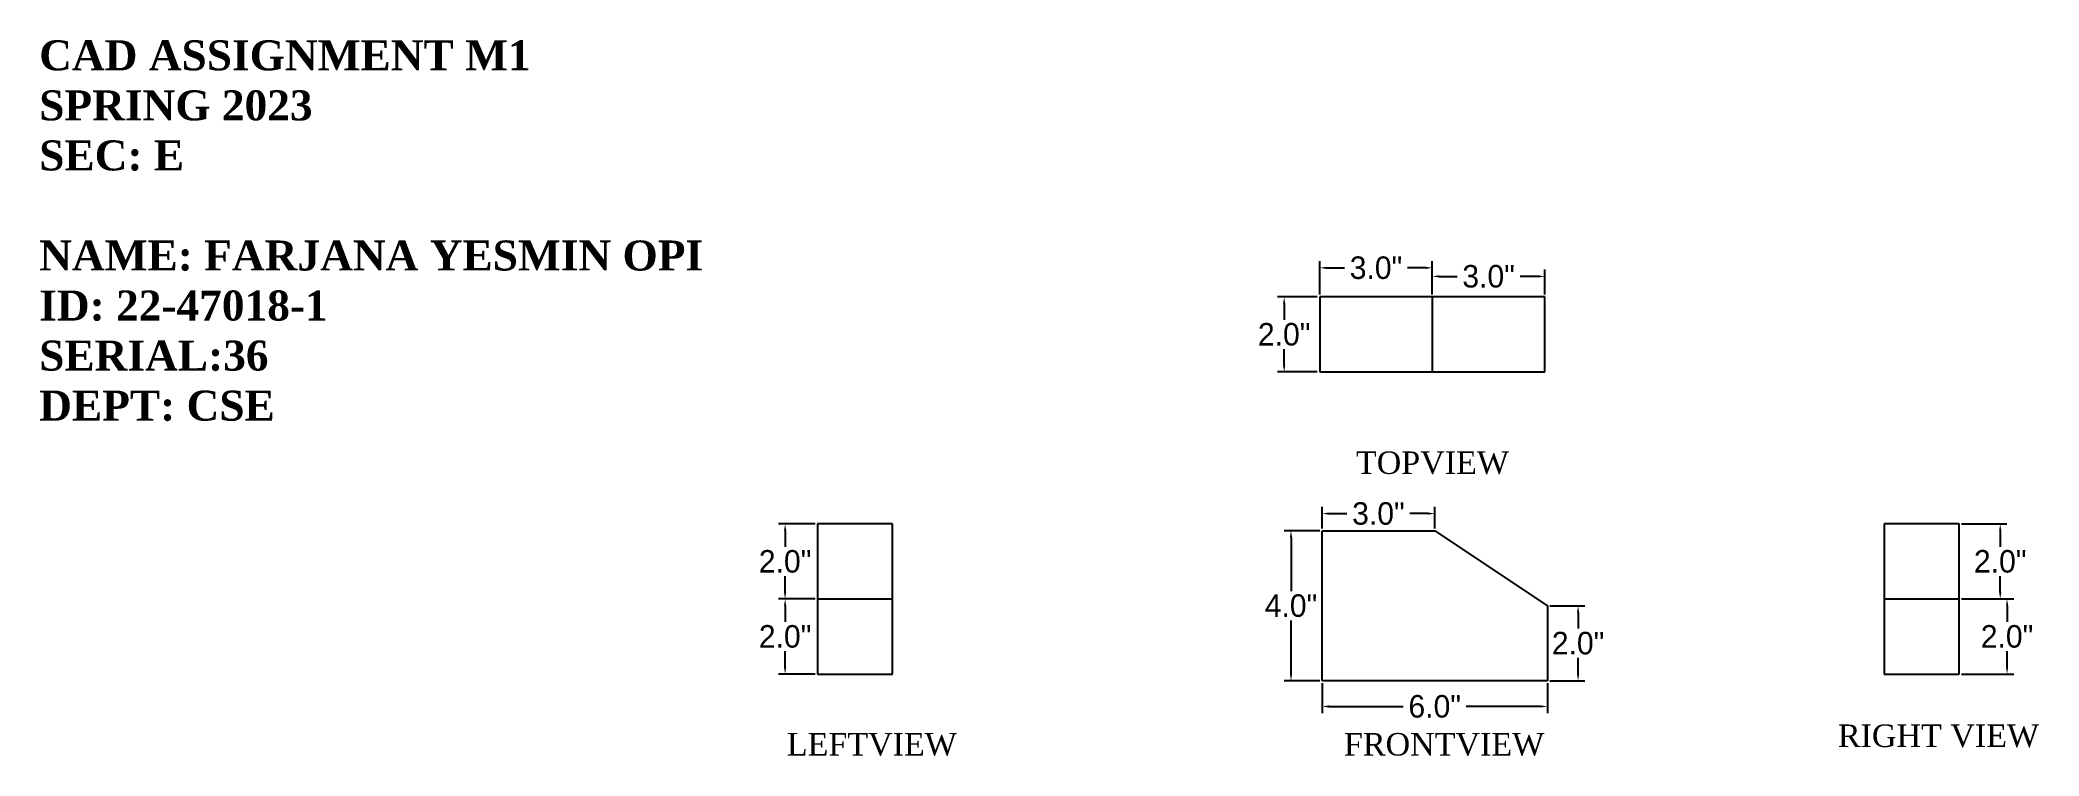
# Model space of a CAD drawing. Header units: inches. Extents: x 3.6 to 56.9, y 24.7 to 43.8.
import ezdxf

# ---------------------------------------------------------------- set-up
doc = ezdxf.new("R2010")
doc.units = ezdxf.units.IN
doc.header["$MEASUREMENT"] = 0
doc.dimstyles.get("Standard").update_dxf_attribs({"dimtxt": 0.6, "dimasz": 0.18, "dimexe": 0.18, "dimexo": 0.0625, "dimgap": 0.09, "dimtad": 0, "dimtih": 1, "dimtoh": 1, "dimdec": 1, "dimzin": 0, "dimdsep": 46, "dimlunit": 3, "dimtxsty": 'Standard', "dimcen": 0.09, "dimclrt": 5, "dimadec": 0, "dimazin": 0, "dimtfac": 1, "dimtdec": 1, "dimtofl": 0, "dimtmove": 0, "dimatfit": 3, "dimfxl": 1, "dimtolj": 1, "dimtzin": 0, "dimarcsym": 0})

# ---------------------------------------------------------------- blocks, each defined once
blk = doc.blocks.new('*D3')
at = {"color": 0, "lineweight": -2}
for p, q in [((37.726, 37), (37.726, 37.891)), ((40.726, 37), (40.726, 37.891)), ((37.906, 37.711), (38.386, 37.711)), ((40.546, 37.711), (40.066, 37.711))]:
    blk.add_line(p, q, dxfattribs=at)
at = {"color": 0}
for points in [[(37.906, 37.741), (37.906, 37.681), (37.726, 37.711)], [(40.546, 37.741), (40.546, 37.681), (40.726, 37.711)]]:
    blk.add_solid(points, dxfattribs=at)
at = {"layer": 'Defpoints', "color": 0}
for p in [(40.726, 37.711), (37.726, 36.937), (40.726, 36.937)]:
    blk.add_point(p, dxfattribs=at)
at = {"color": 5, "insert": (39.226, 37.711), "char_height": 0.6, "attachment_point": 5}
blk.add_mtext('\\A1;3.0"', dxfattribs=at)
blk = doc.blocks.new('*D4')
at = {"color": 0, "lineweight": -2}
for p, q in [((37.663, 36.937), (36.6, 36.937)), ((36.78, 36.757), (36.78, 36.327)), ((36.78, 35.117), (36.78, 35.547)), ((37.663, 34.937), (36.6, 34.937))]:
    blk.add_line(p, q, dxfattribs=at)
at = {"color": 0}
for points in [[(36.75, 36.757), (36.81, 36.757), (36.78, 36.937)], [(36.75, 35.117), (36.81, 35.117), (36.78, 34.937)]]:
    blk.add_solid(points, dxfattribs=at)
at = {"layer": 'Defpoints', "color": 0}
for p in [(36.78, 36.937), (37.726, 36.937), (37.726, 34.937)]:
    blk.add_point(p, dxfattribs=at)
at = {"color": 5, "insert": (36.78, 35.937), "char_height": 0.6, "attachment_point": 5}
blk.add_mtext('\\A1;2.0"', dxfattribs=at)
blk = doc.blocks.new('*D5')
at = {"color": 0, "lineweight": -2}
for p, q in [((24.288, 30.886), (23.305, 30.886)), ((23.485, 30.706), (23.485, 30.276)), ((23.485, 29.066), (23.485, 29.496)), ((24.288, 28.886), (23.305, 28.886))]:
    blk.add_line(p, q, dxfattribs=at)
at = {"color": 0}
for points in [[(23.455, 30.706), (23.515, 30.706), (23.485, 30.886)], [(23.455, 29.066), (23.515, 29.066), (23.485, 28.886)]]:
    blk.add_solid(points, dxfattribs=at)
at = {"layer": 'Defpoints', "color": 0}
for p in [(24.35, 30.886), (23.485, 28.886), (24.35, 28.886)]:
    blk.add_point(p, dxfattribs=at)
at = {"color": 5, "insert": (23.485, 29.886), "char_height": 0.6, "attachment_point": 5}
blk.add_mtext('\\A1;2.0"', dxfattribs=at)
blk = doc.blocks.new('*D6')
at = {"color": 0, "lineweight": -2}
for p, q in [((24.288, 28.886), (23.305, 28.886)), ((23.485, 28.706), (23.485, 28.276)), ((23.485, 27.066), (23.485, 27.496)), ((24.288, 26.886), (23.305, 26.886))]:
    blk.add_line(p, q, dxfattribs=at)
at = {"color": 0}
for points in [[(23.455, 28.706), (23.515, 28.706), (23.485, 28.886)], [(23.455, 27.066), (23.515, 27.066), (23.485, 26.886)]]:
    blk.add_solid(points, dxfattribs=at)
at = {"layer": 'Defpoints', "color": 0}
for p in [(24.35, 28.886), (23.485, 26.886), (24.35, 26.886)]:
    blk.add_point(p, dxfattribs=at)
at = {"color": 5, "insert": (23.485, 27.886), "char_height": 0.6, "attachment_point": 5}
blk.add_mtext('\\A1;2.0"', dxfattribs=at)
blk = doc.blocks.new('*D7')
at = {"color": 0, "lineweight": -2}
for p, q in [((37.791, 26.643), (37.791, 25.842)), ((43.791, 26.643), (43.791, 25.842)), ((37.971, 26.022), (39.951, 26.022)), ((43.611, 26.022), (41.631, 26.022))]:
    blk.add_line(p, q, dxfattribs=at)
at = {"color": 0}
for points in [[(37.971, 26.052), (37.971, 25.992), (37.791, 26.022)], [(43.611, 26.052), (43.611, 25.992), (43.791, 26.022)]]:
    blk.add_solid(points, dxfattribs=at)
at = {"layer": 'Defpoints', "color": 0}
for p in [(37.791, 26.706), (43.791, 26.706), (37.791, 26.022)]:
    blk.add_point(p, dxfattribs=at)
at = {"color": 5, "insert": (40.791, 26.022), "char_height": 0.6, "attachment_point": 5}
blk.add_mtext('\\A1;6.0"', dxfattribs=at)
blk = doc.blocks.new('*D8')
at = {"color": 0, "lineweight": -2}
for p, q in [((37.728, 30.706), (36.782, 30.706)), ((36.962, 30.526), (36.962, 29.096)), ((36.962, 26.886), (36.962, 28.316)), ((37.728, 26.706), (36.782, 26.706))]:
    blk.add_line(p, q, dxfattribs=at)
at = {"color": 0}
for points in [[(36.932, 30.526), (36.992, 30.526), (36.962, 30.706)], [(36.932, 26.886), (36.992, 26.886), (36.962, 26.706)]]:
    blk.add_solid(points, dxfattribs=at)
at = {"layer": 'Defpoints', "color": 0}
for p in [(37.791, 30.706), (36.962, 26.706), (37.791, 26.706)]:
    blk.add_point(p, dxfattribs=at)
at = {"color": 5, "insert": (36.962, 28.706), "char_height": 0.6, "attachment_point": 5}
blk.add_mtext('\\A1;4.0"', dxfattribs=at)
blk = doc.blocks.new('*D9')
at = {"color": 0, "lineweight": -2}
for p, q in [((37.791, 30.768), (37.791, 31.342)), ((37.971, 31.162), (38.451, 31.162)), ((40.611, 31.162), (40.131, 31.162)), ((40.791, 30.768), (40.791, 31.342))]:
    blk.add_line(p, q, dxfattribs=at)
at = {"color": 0}
for points in [[(37.971, 31.192), (37.971, 31.132), (37.791, 31.162)], [(40.611, 31.192), (40.611, 31.132), (40.791, 31.162)]]:
    blk.add_solid(points, dxfattribs=at)
at = {"layer": 'Defpoints', "color": 0}
for p in [(37.791, 31.162), (37.791, 30.706), (40.791, 30.706)]:
    blk.add_point(p, dxfattribs=at)
at = {"color": 5, "insert": (39.291, 31.162), "char_height": 0.6, "attachment_point": 5}
blk.add_mtext('\\A1;3.0"', dxfattribs=at)
blk = doc.blocks.new('*D10')
at = {"color": 0, "lineweight": -2}
for p, q in [((43.853, 28.706), (44.79, 28.706)), ((44.61, 28.526), (44.61, 28.096)), ((44.61, 26.886), (44.61, 27.316)), ((43.853, 26.706), (44.79, 26.706))]:
    blk.add_line(p, q, dxfattribs=at)
at = {"color": 0}
for points in [[(44.58, 28.526), (44.64, 28.526), (44.61, 28.706)], [(44.58, 26.886), (44.64, 26.886), (44.61, 26.706)]]:
    blk.add_solid(points, dxfattribs=at)
at = {"layer": 'Defpoints', "color": 0}
for p in [(43.791, 28.706), (44.61, 28.706), (43.791, 26.706)]:
    blk.add_point(p, dxfattribs=at)
at = {"color": 5, "insert": (44.61, 27.706), "char_height": 0.6, "attachment_point": 5}
blk.add_mtext('\\A1;2.0"', dxfattribs=at)
blk = doc.blocks.new('*D11')
at = {"color": 0, "lineweight": -2}
for p, q in [((40.726, 37), (40.726, 37.663)), ((40.906, 37.483), (41.386, 37.483)), ((43.546, 37.483), (43.066, 37.483)), ((43.726, 37), (43.726, 37.663))]:
    blk.add_line(p, q, dxfattribs=at)
at = {"color": 0}
for points in [[(40.906, 37.513), (40.906, 37.453), (40.726, 37.483)], [(43.546, 37.513), (43.546, 37.453), (43.726, 37.483)]]:
    blk.add_solid(points, dxfattribs=at)
at = {"layer": 'Defpoints', "color": 0}
for p in [(40.726, 37.483), (40.726, 36.937), (43.726, 36.937)]:
    blk.add_point(p, dxfattribs=at)
at = {"color": 5, "insert": (42.226, 37.483), "char_height": 0.6, "attachment_point": 5}
blk.add_mtext('\\A1;3.0"', dxfattribs=at)
blk = doc.blocks.new('*D12')
at = {"color": 0, "lineweight": -2}
for p, q in [((54.824, 30.886), (56.036, 30.886)), ((55.856, 30.706), (55.856, 30.276)), ((55.856, 29.066), (55.856, 29.496)), ((54.824, 28.886), (56.036, 28.886))]:
    blk.add_line(p, q, dxfattribs=at)
at = {"color": 0}
for points in [[(55.826, 30.706), (55.886, 30.706), (55.856, 30.886)], [(55.826, 29.066), (55.886, 29.066), (55.856, 28.886)]]:
    blk.add_solid(points, dxfattribs=at)
at = {"layer": 'Defpoints', "color": 0}
for p in [(54.762, 30.886), (54.762, 28.886), (55.856, 28.886)]:
    blk.add_point(p, dxfattribs=at)
at = {"color": 5, "insert": (55.856, 29.886), "char_height": 0.6, "attachment_point": 5}
blk.add_mtext('\\A1;2.0"', dxfattribs=at)
blk = doc.blocks.new('*D13')
at = {"color": 0, "lineweight": -2}
for p, q in [((54.824, 28.886), (56.218, 28.886)), ((56.038, 28.706), (56.038, 28.276)), ((56.038, 27.066), (56.038, 27.496)), ((54.824, 26.886), (56.218, 26.886))]:
    blk.add_line(p, q, dxfattribs=at)
at = {"color": 0}
for points in [[(56.008, 28.706), (56.068, 28.706), (56.038, 28.886)], [(56.008, 27.066), (56.068, 27.066), (56.038, 26.886)]]:
    blk.add_solid(points, dxfattribs=at)
at = {"layer": 'Defpoints', "color": 0}
for p in [(54.762, 28.886), (54.762, 26.886), (56.038, 26.886)]:
    blk.add_point(p, dxfattribs=at)
at = {"color": 5, "insert": (56.038, 27.886), "char_height": 0.6, "attachment_point": 5}
blk.add_mtext('\\A1;2.0"', dxfattribs=at)

msp = doc.modelspace()

# ---------------------------------------------------------------- linework, layer by layer
for p, q in [((40.726, 36.937), (37.726, 36.937)), ((37.726, 36.937), (37.726, 34.937)), ((43.726, 36.937), (40.726, 36.937)), ((40.726, 36.937), (40.726, 34.937)), ((43.726, 34.937), (43.726, 36.937)), ((37.726, 34.937), (40.726, 34.937)), ((40.726, 34.937), (43.726, 34.937)), ((26.35, 30.886), (24.35, 30.886)), ((24.35, 30.886), (24.35, 28.886)), ((26.35, 28.886), (26.35, 30.886)), ((37.791, 26.706), (37.791, 30.706)), ((37.791, 30.706), (40.791, 30.706)), ((40.791, 30.706), (43.791, 28.706)), ((54.762, 30.886), (52.762, 30.886)), ((52.762, 30.886), (52.762, 28.886)), ((54.762, 28.886), (54.762, 30.886)), ((24.35, 28.886), (24.35, 26.886)), ((24.35, 28.886), (26.35, 28.886)), ((26.35, 26.886), (26.35, 28.886)), ((52.762, 28.886), (52.762, 26.886)), ((52.762, 28.886), (54.762, 28.886)), ((54.762, 26.886), (54.762, 28.886)), ((43.791, 28.706), (43.791, 26.706)), ((24.35, 26.886), (26.35, 26.886)), ((43.791, 26.706), (37.791, 26.706)), ((52.762, 26.886), (54.762, 26.886))]:
    msp.add_line(p, q)

# ---------------------------------------------------------------- texts
at = {"attachment_point": 1}
for s, insert, char_height in [('{\\fTimes New Roman|b1|i0|c0|p18;\\C240;CAD ASSIGNMENT M1\\PSPRING 2023\\PSEC: E\\P\\PNAME: FARJANA YESMIN OPI\\PID: 22-47018-1\\PSERIAL:36\\PDEPT: CSE}', (3.613, 43.775), 0.8), ('{\\fTimes New Roman|b0|i0|c0|p18;RIGHT VIEW}', (51.531, 25.542), 0.6)]:
    msp.add_mtext(s, dxfattribs=dict(at, insert=insert, char_height=char_height))
at = {"char_height": 0.6, "attachment_point": 1}
for s, insert, width in [('{\\fTimes New Roman|b0|i0|c0|p18;TOPVIEW}', (38.692, 32.819), 2.91381), ('{\\fTimes New Roman|b0|i0|c0|p18;LEFTVIEW}', (23.531, 25.315), 0.09106), ('{\\fTimes New Roman|b0|i0|c0|p18;FRONTVIEW}', (38.373, 25.315), 0.09106)]:
    msp.add_mtext(s, dxfattribs=dict(at, insert=insert, width=width))

# ---------------------------------------------------------------- dimensions: what is measured, and where the dimension line sits
for base, p1, p2, picture, middle in [((40.726, 37.711), (37.726, 36.937), (40.726, 36.937), '*D3', (39.226, 37.711)), ((40.726, 37.483), (43.726, 36.937), (40.726, 36.937), '*D11', (42.226, 37.483)), ((37.791, 31.162), (40.791, 30.706), (37.791, 30.706), '*D9', (39.291, 31.162)), ((37.791, 26.022), (43.791, 26.706), (37.791, 26.706), '*D7', (40.791, 26.022))]:
    dim = msp.add_linear_dim(base=base, p1=p1, p2=p2, dimstyle='Standard')
    dim.commit()
    dim.dimension.update_dxf_attribs({"geometry": picture, "text_midpoint": middle})
for base, p1, p2, picture, middle in [((36.78, 36.937), (37.726, 34.937), (37.726, 36.937), '*D4', (36.78, 35.937)), ((23.485, 28.886), (24.35, 30.886), (24.35, 28.886), '*D5', (23.485, 29.886)), ((36.962, 26.706), (37.791, 30.706), (37.791, 26.706), '*D8', (36.962, 28.706)), ((55.856, 28.886), (54.762, 30.886), (54.762, 28.886), '*D12', (55.856, 29.886)), ((23.485, 26.886), (24.35, 28.886), (24.35, 26.886), '*D6', (23.485, 27.886)), ((56.038, 26.886), (54.762, 28.886), (54.762, 26.886), '*D13', (56.038, 27.886)), ((44.61, 28.706), (43.791, 26.706), (43.791, 28.706), '*D10', (44.61, 27.706))]:
    dim = msp.add_linear_dim(base=base, p1=p1, p2=p2, angle=90, dimstyle='Standard')
    dim.commit()
    dim.dimension.update_dxf_attribs({"geometry": picture, "text_midpoint": middle})

doc.saveas('drawing.dxf')
